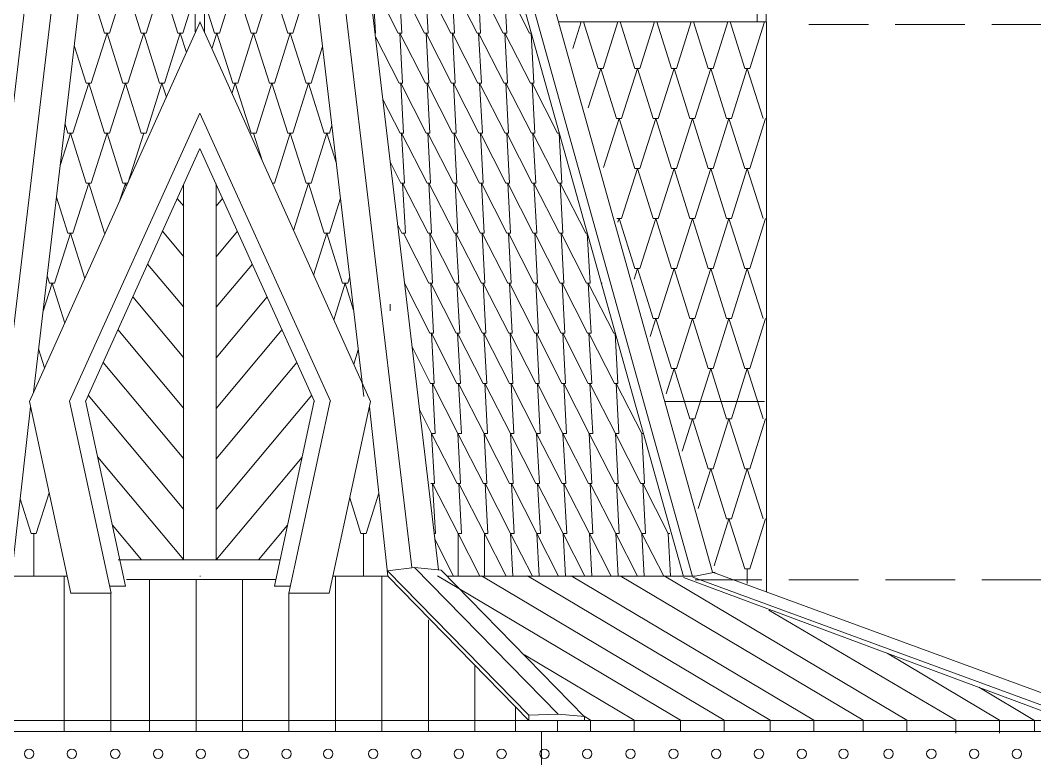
# Model space of a CAD drawing. Header units: millimetres. Extents: x 2399 to 111977, y 1313 to 59551.
# Drawn here: x 95223 to 99334, y 46539 to 49529 of the extents above; entities that cross this region are included whole.
import ezdxf

# ---------------------------------------------------------------- set-up
doc = ezdxf.new("R2010")
doc.units = ezdxf.units.MM
doc.linetypes.add('Невидимая', pattern=[391.222223, 282.222223, -109])
doc.layers.add('hatch1', color=7, linetype='Continuous', lineweight=20, true_color=0x6a6a6a)
doc.layers.add('main line', color=7, linetype='Continuous', lineweight=13)

msp = doc.modelspace()

# ---------------------------------------------------------------- linework, layer by layer
at = {"layer": 'hatch1', "color": 251, "linetype": 'Continuous', "lineweight": 20, "true_color": 0x6a6a6a}
for p, q in [((95500.2496, 49679.9425), (95564.1977, 49477.2928)), ((95648.7372, 49679.9425), (95584.789, 49477.2928)), ((95648.7372, 49679.9425), (95712.6853, 49477.2928)), ((95797.2248, 49679.9425), (95733.2766, 49477.2928)), ((95797.2248, 49679.9425), (95861.1729, 49477.2928)), ((95945.7124, 49679.9425), (95881.7642, 49477.2928)), ((95945.7124, 49679.9425), (96009.6605, 49477.2928)), ((96094.1999, 49679.9425), (96030.2518, 49477.2928)), ((96094.1999, 49679.9425), (96158.1481, 49477.2928)), ((96242.6875, 49679.9425), (96178.7394, 49477.2928)), ((96242.6875, 49679.9425), (96306.6357, 49477.2928)), ((96391.1751, 49679.9425), (96327.227, 49477.2928)), ((96754.7697, 49477.2928), (96651.472, 49679.9425)), ((96651.472, 49679.9425), (96662.6489, 49477.2928)), ((96861.209, 49477.2928), (96757.9114, 49679.9425)), ((96757.9114, 49679.9425), (96769.0882, 49477.2928)), ((96967.6484, 49477.2928), (96864.3507, 49679.9425)), ((96864.3507, 49679.9425), (96875.5275, 49477.2928)), ((97074.0877, 49477.2928), (96970.79, 49679.9425)), ((96970.79, 49679.9425), (96981.9669, 49477.2928)), ((97180.5271, 49477.2928), (97077.2294, 49679.9425)), ((97077.2294, 49679.9425), (97088.4062, 49477.2928)), ((97286.9664, 49477.2928), (97183.6687, 49679.9425)), ((97183.6687, 49679.9425), (97194.8456, 49477.2928)), ((97496.4952, 49522.2821), (97462.6366, 49414.9854)), ((97505.6521, 49522.2821), (97565.0217, 49334.1414)), ((97644.9827, 49522.2821), (97585.6131, 49334.1414)), ((97654.1396, 49522.2821), (97713.5093, 49334.1414)), ((97793.4703, 49522.2821), (97734.1006, 49334.1414)), ((97802.6272, 49522.2821), (97861.9969, 49334.1414)), ((97941.9579, 49522.2821), (97882.5882, 49334.1414)), ((97951.1148, 49522.2821), (98010.4845, 49334.1414)), ((98090.4455, 49522.2821), (98031.0758, 49334.1414)), ((98099.6024, 49522.2821), (98158.9721, 49334.1414)), ((98238.9331, 49522.2821), (98179.5634, 49334.1414)), ((95574.4934, 49477.2928), (95510.5453, 49274.6431)), ((95584.789, 49477.2928), (95564.1977, 49477.2928)), ((95574.4934, 49477.2928), (95638.4415, 49274.6431)), ((95722.981, 49477.2928), (95659.0328, 49274.6431)), ((95733.2766, 49477.2928), (95712.6853, 49477.2928)), ((95722.981, 49477.2928), (95786.9291, 49274.6431)), ((95871.4686, 49477.2928), (95807.5204, 49274.6431)), ((95881.7642, 49477.2928), (95861.1729, 49477.2928)), ((95871.4686, 49477.2928), (95896.2524, 49398.7535)), ((96019.9562, 49477.2928), (95999.6259, 49412.8668)), ((96030.2518, 49477.2928), (96009.6605, 49477.2928)), ((96019.9562, 49477.2928), (96083.9043, 49274.6431)), ((96168.4437, 49477.2928), (96104.4956, 49274.6431)), ((96178.7394, 49477.2928), (96158.1481, 49477.2928)), ((96168.4437, 49477.2928), (96232.3919, 49274.6431)), ((96316.9313, 49477.2928), (96252.9832, 49274.6431)), ((96327.227, 49477.2928), (96306.6357, 49477.2928)), ((96316.9313, 49477.2928), (96380.8795, 49274.6431)), ((96660.8399, 49477.2928), (96662.6489, 49477.2928)), ((96758.0065, 49274.6431), (96662.6856, 49461.644)), ((96754.7697, 49477.2928), (96769.0882, 49477.2928)), ((96864.4459, 49274.6431), (96761.1482, 49477.2928)), ((96761.1482, 49477.2928), (96772.325, 49274.6431)), ((96861.209, 49477.2928), (96875.5275, 49477.2928)), ((96970.8852, 49274.6431), (96867.5875, 49477.2928)), ((96867.5875, 49477.2928), (96878.7644, 49274.6431)), ((96967.6484, 49477.2928), (96981.9669, 49477.2928)), ((97077.3245, 49274.6431), (96974.0268, 49477.2928)), ((96974.0268, 49477.2928), (96985.2037, 49274.6431)), ((97074.0877, 49477.2928), (97088.4062, 49477.2928)), ((97183.7639, 49274.6431), (97080.4662, 49477.2928)), ((97080.4662, 49477.2928), (97091.643, 49274.6431)), ((97180.5271, 49477.2928), (97194.8456, 49477.2928)), ((97290.2032, 49274.6431), (97186.9055, 49477.2928)), ((97186.9055, 49477.2928), (97198.0824, 49274.6431)), ((97286.9664, 49477.2928), (97293.3449, 49477.2928)), ((97293.3449, 49477.2928), (97304.5217, 49274.6431)), ((95441.9041, 49426.9117), (95489.9539, 49274.6431)), ((96448.3584, 49423.2285), (96401.4708, 49274.6431)), ((97575.3174, 49334.1414), (97524.7524, 49173.9025)), ((97565.0217, 49334.1414), (97585.6131, 49334.1414)), ((97575.3174, 49334.1414), (97639.2655, 49131.4917)), ((97723.805, 49334.1414), (97659.8569, 49131.4917)), ((97713.5093, 49334.1414), (97734.1006, 49334.1414)), ((97723.805, 49334.1414), (97787.7531, 49131.4917)), ((97872.2926, 49334.1414), (97808.3444, 49131.4917)), ((97861.9969, 49334.1414), (97882.5882, 49334.1414)), ((97872.2926, 49334.1414), (97936.2407, 49131.4917)), ((98020.7802, 49334.1414), (97956.832, 49131.4917)), ((98010.4845, 49334.1414), (98031.0758, 49334.1414)), ((98020.7802, 49334.1414), (98084.7283, 49131.4917)), ((98169.2677, 49334.1414), (98105.3196, 49131.4917)), ((98158.9721, 49334.1414), (98179.5634, 49334.1414)), ((98169.2677, 49334.1414), (98233.2159, 49131.4917)), ((95500.2496, 49274.6431), (95436.3015, 49071.9934)), ((95510.5453, 49274.6431), (95489.9539, 49274.6431)), ((95500.2496, 49274.6431), (95564.1977, 49071.9934)), ((95648.7372, 49274.6431), (95584.789, 49071.9934)), ((95659.0328, 49274.6431), (95638.4415, 49274.6431)), ((95648.7372, 49274.6431), (95712.6853, 49071.9934)), ((95797.2248, 49274.6431), (95733.2766, 49071.9934)), ((95807.5204, 49274.6431), (95786.9291, 49274.6431)), ((95797.2248, 49274.6431), (95815.0239, 49218.2383)), ((96094.1999, 49274.6431), (96080.8545, 49232.3517)), ((96104.4956, 49274.6431), (96083.9043, 49274.6431)), ((96094.1999, 49274.6431), (96158.1481, 49071.9934)), ((96242.6875, 49274.6431), (96178.7394, 49071.9934)), ((96252.9832, 49274.6431), (96232.3919, 49274.6431)), ((96242.6875, 49274.6431), (96306.6357, 49071.9934)), ((96391.1751, 49274.6431), (96327.227, 49071.9934)), ((96401.4708, 49274.6431), (96380.8795, 49274.6431)), ((96391.1751, 49274.6431), (96455.1233, 49071.9934)), ((96758.0065, 49274.6431), (96772.325, 49274.6431)), ((96868.4635, 49071.9934), (96765.1658, 49274.6431)), ((96765.1658, 49274.6431), (96776.3426, 49071.9934)), ((96864.4459, 49274.6431), (96878.7644, 49274.6431)), ((96871.6051, 49274.6431), (96882.782, 49071.9934)), ((96974.9028, 49071.9934), (96871.6051, 49274.6431)), ((96970.8852, 49274.6431), (96985.2037, 49274.6431)), ((97081.3421, 49071.9934), (96978.0444, 49274.6431)), ((96978.0444, 49274.6431), (96989.2213, 49071.9934)), ((97077.3245, 49274.6431), (97091.643, 49274.6431)), ((97187.7815, 49071.9934), (97084.4838, 49274.6431)), ((97084.4838, 49274.6431), (97095.6606, 49071.9934)), ((97183.7639, 49274.6431), (97198.0824, 49274.6431)), ((97294.2208, 49071.9934), (97190.9231, 49274.6431)), ((97190.9231, 49274.6431), (97202.1, 49071.9934)), ((97290.2032, 49274.6431), (97304.5217, 49274.6431)), ((97400.6602, 49071.9934), (97297.3625, 49274.6431)), ((97297.3625, 49274.6431), (97308.5393, 49071.9934)), ((96762.0241, 49071.9934), (96692.5723, 49208.2441)), ((97649.5612, 49131.4917), (97586.8683, 48932.8197)), ((97639.2655, 49131.4917), (97659.8569, 49131.4917)), ((97649.5612, 49131.4917), (97713.5093, 48928.842)), ((97798.0488, 49131.4917), (97734.1006, 48928.842)), ((97787.7531, 49131.4917), (97808.3444, 49131.4917)), ((97798.0488, 49131.4917), (97861.9969, 48928.842)), ((97946.5364, 49131.4917), (97882.5882, 48928.842)), ((97936.2407, 49131.4917), (97956.832, 49131.4917)), ((97946.5364, 49131.4917), (98010.4845, 48928.842)), ((98095.024, 49131.4917), (98031.0758, 48928.842)), ((98084.7283, 49131.4917), (98105.3196, 49131.4917)), ((98095.024, 49131.4917), (98158.9721, 48928.842)), ((98243.5115, 49131.4917), (98179.5634, 48928.842)), ((95404.3775, 49107.9062), (95415.7101, 49071.9934)), ((96485.8849, 49104.223), (96475.7146, 49071.9934)), ((95426.0058, 49071.9934), (95384.7871, 48941.3728)), ((95436.3015, 49071.9934), (95415.7101, 49071.9934)), ((95426.0058, 49071.9934), (95489.9539, 48869.3437)), ((95574.4934, 49071.9934), (95510.5453, 48869.3437)), ((95584.789, 49071.9934), (95564.1977, 49071.9934)), ((95574.4934, 49071.9934), (95638.4415, 48869.3437)), ((95722.981, 49071.9934), (95659.0328, 48869.3437)), ((95733.2766, 49071.9934), (95712.6853, 49071.9934)), ((96178.7394, 49071.9934), (96158.1481, 49071.9934)), ((96168.4437, 49071.9934), (96204.6683, 48957.1988)), ((96316.9313, 49071.9934), (96252.9832, 48869.3437)), ((96327.227, 49071.9934), (96306.6357, 49071.9934)), ((96316.9313, 49071.9934), (96380.8795, 48869.3437)), ((96465.4189, 49071.9934), (96401.4708, 48869.3437)), ((96475.7146, 49071.9934), (96455.1233, 49071.9934)), ((96465.4189, 49071.9934), (96504.0937, 48949.4342)), ((96762.0241, 49071.9934), (96776.3426, 49071.9934)), ((96871.7003, 48869.3437), (96768.4026, 49071.9934)), ((96768.4026, 49071.9934), (96779.5794, 48869.3437)), ((96868.4635, 49071.9934), (96882.782, 49071.9934)), ((96978.1396, 48869.3437), (96874.8419, 49071.9934)), ((96874.8419, 49071.9934), (96886.0188, 48869.3437)), ((96974.9028, 49071.9934), (96989.2213, 49071.9934)), ((97084.579, 48869.3437), (96981.2813, 49071.9934)), ((96981.2813, 49071.9934), (96992.4581, 48869.3437)), ((97081.3421, 49071.9934), (97095.6606, 49071.9934)), ((97191.0183, 48869.3437), (97087.7206, 49071.9934)), ((97087.7206, 49071.9934), (97098.8974, 48869.3437)), ((97187.7815, 49071.9934), (97202.1, 49071.9934)), ((97297.4576, 48869.3437), (97194.1599, 49071.9934)), ((97194.1599, 49071.9934), (97205.3368, 48869.3437)), ((97294.2208, 49071.9934), (97308.5393, 49071.9934)), ((97403.897, 48869.3437), (97300.5993, 49071.9934)), ((97300.5993, 49071.9934), (97311.7761, 48869.3437)), ((97400.6602, 49071.9934), (97407.0386, 49071.9934)), ((97407.0386, 49071.9934), (97418.2155, 48869.3437)), ((96765.2609, 48869.3437), (96722.6941, 48952.8515)), ((97723.805, 48928.842), (97659.8569, 48726.1923)), ((97713.5093, 48928.842), (97734.1006, 48928.842)), ((97723.805, 48928.842), (97787.7531, 48726.1923)), ((97872.2926, 48928.842), (97808.3444, 48726.1923)), ((97861.9969, 48928.842), (97882.5882, 48928.842)), ((97872.2926, 48928.842), (97936.2407, 48726.1923)), ((98020.7802, 48928.842), (97956.832, 48726.1923)), ((98010.4845, 48928.842), (98031.0758, 48928.842)), ((98020.7802, 48928.842), (98084.7283, 48726.1923)), ((98169.2677, 48928.842), (98105.3196, 48726.1923)), ((98158.9721, 48928.842), (98179.5634, 48928.842)), ((98169.2677, 48928.842), (98233.2159, 48726.1923)), ((95500.2496, 48869.3437), (95436.3015, 48666.694)), ((95510.5453, 48869.3437), (95489.9539, 48869.3437)), ((95500.2496, 48869.3437), (95564.1977, 48666.694)), ((95648.7372, 48869.3437), (95626.9278, 48800.2304)), ((95659.0328, 48869.3437), (95638.4415, 48869.3437)), ((95648.7372, 48869.3437), (95652.5667, 48857.2081)), ((96252.9832, 48869.3437), (96244.2015, 48869.3437)), ((96391.1751, 48869.3437), (96330.5919, 48677.3574)), ((96401.4708, 48869.3437), (96380.8795, 48869.3437)), ((96391.1751, 48869.3437), (96455.1233, 48666.694)), ((96765.2609, 48869.3437), (96779.5794, 48869.3437)), ((96875.7179, 48666.694), (96772.4202, 48869.3437)), ((96772.4202, 48869.3437), (96783.597, 48666.694)), ((96871.7003, 48869.3437), (96886.0188, 48869.3437)), ((96982.1572, 48666.694), (96878.8595, 48869.3437)), ((96878.8595, 48869.3437), (96890.0364, 48666.694)), ((96978.1396, 48869.3437), (96992.4581, 48869.3437)), ((96985.2989, 48869.3437), (96996.4757, 48666.694)), ((97088.5966, 48666.694), (96985.2989, 48869.3437)), ((97084.579, 48869.3437), (97098.8974, 48869.3437)), ((97195.0359, 48666.694), (97091.7382, 48869.3437)), ((97091.7382, 48869.3437), (97102.915, 48666.694)), ((97191.0183, 48869.3437), (97205.3368, 48869.3437)), ((97301.4752, 48666.694), (97198.1775, 48869.3437)), ((97198.1775, 48869.3437), (97209.3544, 48666.694)), ((97297.4576, 48869.3437), (97311.7761, 48869.3437)), ((97407.9146, 48666.694), (97304.6169, 48869.3437)), ((97304.6169, 48869.3437), (97315.7937, 48666.694)), ((97403.897, 48869.3437), (97418.2155, 48869.3437)), ((97514.3539, 48666.694), (97411.0562, 48869.3437)), ((97411.0562, 48869.3437), (97422.2331, 48666.694)), ((95369.6468, 48812.6675), (95415.7101, 48666.694)), ((96520.6157, 48808.9843), (96475.7146, 48666.694)), ((97641.152, 48726.1923), (97659.8569, 48726.1923)), ((97649.5612, 48726.1923), (97645.1065, 48712.0756)), ((97649.5612, 48726.1923), (97713.5093, 48523.5426)), ((97798.0488, 48726.1923), (97734.1006, 48523.5426)), ((97787.7531, 48726.1923), (97808.3444, 48726.1923)), ((97798.0488, 48726.1923), (97861.9969, 48523.5426)), ((97946.5364, 48726.1923), (97882.5882, 48523.5426)), ((97936.2407, 48726.1923), (97956.832, 48726.1923)), ((97946.5364, 48726.1923), (98010.4845, 48523.5426)), ((98095.024, 48726.1923), (98031.0758, 48523.5426)), ((98084.7283, 48726.1923), (98105.3196, 48726.1923)), ((98095.024, 48726.1923), (98158.9721, 48523.5426)), ((98243.5115, 48726.1923), (98179.5634, 48523.5426)), ((96769.2785, 48666.694), (96752.5808, 48699.4517)), ((95426.0058, 48666.694), (95362.0577, 48464.0443)), ((95436.3015, 48666.694), (95415.7101, 48666.694)), ((95426.0058, 48666.694), (95484.0578, 48482.7289)), ((95566.8388, 48666.694), (95564.1977, 48666.694)), ((96465.4189, 48666.694), (96411.8205, 48496.8423)), ((96475.7146, 48666.694), (96455.1233, 48666.694)), ((96465.4189, 48666.694), (96529.367, 48464.0443)), ((96769.2785, 48666.694), (96783.597, 48666.694)), ((96878.9547, 48464.0443), (96775.657, 48666.694)), ((96875.7179, 48666.694), (96890.0364, 48666.694)), ((96985.394, 48464.0443), (96882.0963, 48666.694)), ((96882.0963, 48666.694), (96893.2732, 48464.0443)), ((96982.1572, 48666.694), (96996.4757, 48666.694)), ((97091.8334, 48464.0443), (96988.5357, 48666.694)), ((96988.5357, 48666.694), (96999.7125, 48464.0443)), ((97088.5966, 48666.694), (97102.915, 48666.694)), ((97198.2727, 48464.0443), (97094.975, 48666.694)), ((97094.975, 48666.694), (97106.1519, 48464.0443)), ((97195.0359, 48666.694), (97209.3544, 48666.694)), ((97304.712, 48464.0443), (97201.4144, 48666.694)), ((97201.4144, 48666.694), (97212.5912, 48464.0443)), ((97301.4752, 48666.694), (97315.7937, 48666.694)), ((97411.1514, 48464.0443), (97307.8537, 48666.694)), ((97307.8537, 48666.694), (97319.0305, 48464.0443)), ((97407.9146, 48666.694), (97422.2331, 48666.694)), ((97517.5907, 48464.0443), (97414.293, 48666.694)), ((97414.293, 48666.694), (97425.4699, 48464.0443)), ((97514.3539, 48666.694), (97520.7324, 48666.694)), ((97520.7324, 48666.694), (97531.9092, 48464.0443)), ((97723.805, 48523.5426), (97710.0932, 48480.0902)), ((97713.5093, 48523.5426), (97734.1006, 48523.5426)), ((97723.805, 48523.5426), (97787.7531, 48320.8929)), ((97872.2926, 48523.5426), (97808.3444, 48320.8929)), ((97861.9969, 48523.5426), (97882.5882, 48523.5426)), ((97872.2926, 48523.5426), (97936.2407, 48320.8929)), ((98020.7802, 48523.5426), (97956.832, 48320.8929)), ((98010.4845, 48523.5426), (98031.0758, 48523.5426)), ((98020.7802, 48523.5426), (98084.7283, 48320.8929)), ((98169.2677, 48523.5426), (98105.3196, 48320.8929)), ((98158.9721, 48523.5426), (98179.5634, 48523.5426)), ((98169.2677, 48523.5426), (98233.2159, 48320.8929)), ((95332.1202, 48493.662), (95341.4663, 48464.0443)), ((96558.1422, 48489.9788), (96549.9584, 48464.0443)), ((95351.762, 48464.0443), (95314.8912, 48347.2018)), ((95362.0577, 48464.0443), (95341.4663, 48464.0443)), ((95351.762, 48464.0443), (95402.8292, 48302.2138)), ((96539.6627, 48464.0443), (96493.0491, 48316.3271)), ((96549.9584, 48464.0443), (96529.367, 48464.0443)), ((96539.6627, 48464.0443), (96573.9897, 48355.2633)), ((96882.9723, 48261.3946), (96779.6746, 48464.0443)), ((96878.9547, 48464.0443), (96893.2732, 48464.0443)), ((96989.4116, 48261.3946), (96886.1139, 48464.0443)), ((96886.1139, 48464.0443), (96897.2908, 48261.3946)), ((96985.394, 48464.0443), (96999.7125, 48464.0443)), ((96992.5533, 48464.0443), (97003.7301, 48261.3946)), ((97095.851, 48261.3946), (96992.5533, 48464.0443)), ((97091.8334, 48464.0443), (97106.1519, 48464.0443)), ((97202.2903, 48261.3946), (97098.9926, 48464.0443)), ((97098.9926, 48464.0443), (97110.1695, 48261.3946)), ((97198.2727, 48464.0443), (97212.5912, 48464.0443)), ((97308.7296, 48261.3946), (97205.432, 48464.0443)), ((97205.432, 48464.0443), (97216.6088, 48261.3946)), ((97304.712, 48464.0443), (97319.0305, 48464.0443)), ((97415.169, 48261.3946), (97311.8713, 48464.0443)), ((97311.8713, 48464.0443), (97323.0481, 48261.3946)), ((97411.1514, 48464.0443), (97425.4699, 48464.0443)), ((97521.6083, 48261.3946), (97418.3106, 48464.0443)), ((97418.3106, 48464.0443), (97429.4875, 48261.3946)), ((97517.5907, 48464.0443), (97531.9092, 48464.0443)), ((97628.0477, 48261.3946), (97524.75, 48464.0443)), ((97524.75, 48464.0443), (97535.9268, 48261.3946)), ((97798.0488, 48320.8929), (97775.0798, 48248.1049)), ((97787.7531, 48320.8929), (97808.3444, 48320.8929)), ((97798.0488, 48320.8929), (97861.9969, 48118.2432)), ((97946.5364, 48320.8929), (97882.5882, 48118.2432)), ((97936.2407, 48320.8929), (97956.832, 48320.8929)), ((97946.5364, 48320.8929), (98010.4845, 48118.2432)), ((98095.024, 48320.8929), (98031.0758, 48118.2432)), ((98084.7283, 48320.8929), (98105.3196, 48320.8929)), ((98095.024, 48320.8929), (98158.9721, 48118.2432)), ((98243.5115, 48320.8929), (98179.5634, 48118.2432)), ((96882.9723, 48261.3946), (96897.2908, 48261.3946)), ((96888.9705, 48261.3946), (96900.1473, 48058.7449)), ((96992.2682, 48058.7449), (96888.9705, 48261.3946)), ((96989.4116, 48261.3946), (97003.7301, 48261.3946)), ((97098.7075, 48058.7449), (96995.4098, 48261.3946)), ((96995.4098, 48261.3946), (97006.5866, 48058.7449)), ((97095.851, 48261.3946), (97110.1695, 48261.3946)), ((97205.1468, 48058.7449), (97101.8491, 48261.3946)), ((97101.8491, 48261.3946), (97113.026, 48058.7449)), ((97202.2903, 48261.3946), (97216.6088, 48261.3946)), ((97311.5862, 48058.7449), (97208.2885, 48261.3946)), ((97208.2885, 48261.3946), (97219.4653, 48058.7449)), ((97308.7296, 48261.3946), (97323.0481, 48261.3946)), ((97418.0255, 48058.7449), (97314.7278, 48261.3946)), ((97314.7278, 48261.3946), (97325.9047, 48058.7449)), ((97415.169, 48261.3946), (97429.4875, 48261.3946)), ((97524.4648, 48058.7449), (97421.1672, 48261.3946)), ((97421.1672, 48261.3946), (97432.344, 48058.7449)), ((97521.6083, 48261.3946), (97535.9268, 48261.3946)), ((97630.9042, 48058.7449), (97527.6065, 48261.3946)), ((97527.6065, 48261.3946), (97538.7833, 48058.7449)), ((97628.0477, 48261.3946), (97634.4261, 48261.3946)), ((97634.0458, 48261.3946), (97645.2227, 48058.7449)), ((95297.3895, 48198.4233), (95321.6007, 48121.6987)), ((96592.873, 48194.7401), (96574.2776, 48135.812)), ((96885.8288, 48058.7449), (96810.7837, 48205.9687)), ((97872.2926, 48118.2432), (97840.0664, 48016.1195)), ((97861.9969, 48118.2432), (97882.5882, 48118.2432)), ((97872.2926, 48118.2432), (97936.2407, 47915.5935)), ((98020.7802, 48118.2432), (97956.832, 47915.5935)), ((98010.4845, 48118.2432), (98031.0758, 48118.2432)), ((98020.7802, 48118.2432), (98084.7283, 47915.5935)), ((98169.2677, 48118.2432), (98105.3196, 47915.5935)), ((98158.9721, 48118.2432), (98179.5634, 48118.2432)), ((98169.2677, 48118.2432), (98233.2159, 47915.5935)), ((96885.8288, 48058.7449), (96900.1473, 48058.7449)), ((96892.9881, 48058.7449), (96904.1649, 47856.0952)), ((96996.2858, 47856.0952), (96892.9881, 48058.7449)), ((96992.2682, 48058.7449), (97006.5866, 48058.7449)), ((97102.7251, 47856.0952), (96999.4274, 48058.7449)), ((96999.4274, 48058.7449), (97010.6042, 47856.0952)), ((97098.7075, 48058.7449), (97113.026, 48058.7449)), ((97209.1644, 47856.0952), (97105.8667, 48058.7449)), ((97105.8667, 48058.7449), (97117.0436, 47856.0952)), ((97205.1468, 48058.7449), (97219.4653, 48058.7449)), ((97315.6038, 47856.0952), (97212.3061, 48058.7449)), ((97212.3061, 48058.7449), (97223.4829, 47856.0952)), ((97311.5862, 48058.7449), (97325.9047, 48058.7449)), ((97422.0431, 47856.0952), (97318.7454, 48058.7449)), ((97318.7454, 48058.7449), (97329.9223, 47856.0952)), ((97418.0255, 48058.7449), (97432.344, 48058.7449)), ((97528.4824, 47856.0952), (97425.1848, 48058.7449)), ((97425.1848, 48058.7449), (97436.3616, 47856.0952)), ((97524.4648, 48058.7449), (97538.7833, 48058.7449)), ((97634.9218, 47856.0952), (97531.6241, 48058.7449)), ((97531.6241, 48058.7449), (97542.8009, 47856.0952)), ((97630.9042, 48058.7449), (97645.2227, 48058.7449)), ((97741.3611, 47856.0952), (97638.0634, 48058.7449)), ((97638.0634, 48058.7449), (97649.2403, 47856.0952)), ((96889.8464, 47856.0952), (96840.6704, 47952.5689)), ((97946.5364, 47915.5935), (97905.0531, 47784.1342)), ((97936.2407, 47915.5935), (97956.832, 47915.5935)), ((97946.5364, 47915.5935), (98010.4845, 47712.9438)), ((98095.024, 47915.5935), (98031.0758, 47712.9438)), ((98084.7283, 47915.5935), (98105.3196, 47915.5935)), ((98095.024, 47915.5935), (98158.9721, 47712.9438)), ((98243.5115, 47915.5935), (98179.5634, 47712.9438)), ((96889.8464, 47856.0952), (96901.0233, 47653.4456)), ((96889.8464, 47856.0952), (96904.1649, 47856.0952)), ((96993.1441, 47653.4456), (96889.8464, 47856.0952)), ((96996.2858, 47856.0952), (97007.4626, 47653.4456)), ((96996.2858, 47856.0952), (97010.6042, 47856.0952)), ((97099.5834, 47653.4456), (96996.2858, 47856.0952)), ((97102.7251, 47856.0952), (97117.0436, 47856.0952)), ((97206.0228, 47653.4456), (97102.7251, 47856.0952)), ((97102.7251, 47856.0952), (97113.9019, 47653.4456)), ((97209.1644, 47856.0952), (97223.4829, 47856.0952)), ((97312.4621, 47653.4456), (97209.1644, 47856.0952)), ((97209.1644, 47856.0952), (97220.3413, 47653.4456)), ((97315.6038, 47856.0952), (97329.9223, 47856.0952)), ((97418.9015, 47653.4456), (97315.6038, 47856.0952)), ((97315.6038, 47856.0952), (97326.7806, 47653.4456)), ((97422.0431, 47856.0952), (97436.3616, 47856.0952)), ((97525.3408, 47653.4456), (97422.0431, 47856.0952)), ((97422.0431, 47856.0952), (97433.22, 47653.4456)), ((97528.4824, 47856.0952), (97542.8009, 47856.0952)), ((97631.7801, 47653.4456), (97528.4824, 47856.0952)), ((97528.4824, 47856.0952), (97539.6593, 47653.4456)), ((97634.9218, 47856.0952), (97649.2403, 47856.0952)), ((97738.2195, 47653.4456), (97634.9218, 47856.0952)), ((97634.9218, 47856.0952), (97646.0986, 47653.4456)), ((97741.3611, 47856.0952), (97747.7396, 47856.0952)), ((97741.3611, 47856.0952), (97752.538, 47653.4456)), ((98020.7802, 47712.9438), (97970.0397, 47552.1489)), ((98010.4845, 47712.9438), (98031.0758, 47712.9438)), ((98020.7802, 47712.9438), (98084.7283, 47510.2941)), ((98169.2677, 47712.9438), (98105.3196, 47510.2941)), ((98158.9721, 47712.9438), (98179.5634, 47712.9438)), ((98169.2677, 47712.9438), (98233.2159, 47510.2941)), ((96886.7048, 47653.4456), (96901.0233, 47653.4456)), ((96997.1617, 47450.7959), (96893.864, 47653.4456)), ((96893.864, 47653.4456), (96905.0409, 47450.7959)), ((96993.1441, 47653.4456), (97007.4626, 47653.4456)), ((97000.3034, 47653.4456), (97011.4802, 47450.7959)), ((97103.601, 47450.7959), (97000.3034, 47653.4456)), ((97099.5834, 47653.4456), (97113.9019, 47653.4456)), ((97210.0404, 47450.7959), (97106.7427, 47653.4456)), ((97106.7427, 47653.4456), (97117.9195, 47450.7959)), ((97206.0228, 47653.4456), (97220.3413, 47653.4456)), ((97316.4797, 47450.7959), (97213.182, 47653.4456)), ((97213.182, 47653.4456), (97224.3589, 47450.7959)), ((97312.4621, 47653.4456), (97326.7806, 47653.4456)), ((97422.9191, 47450.7959), (97319.6214, 47653.4456)), ((97319.6214, 47653.4456), (97330.7982, 47450.7959)), ((97418.9015, 47653.4456), (97433.22, 47653.4456)), ((97529.3584, 47450.7959), (97426.0607, 47653.4456)), ((97426.0607, 47653.4456), (97437.2376, 47450.7959)), ((97525.3408, 47653.4456), (97539.6593, 47653.4456)), ((97532.5, 47653.4456), (97543.6769, 47450.7959)), ((97635.7977, 47450.7959), (97532.5, 47653.4456)), ((97631.7801, 47653.4456), (97646.0986, 47653.4456)), ((97742.2371, 47450.7959), (97638.9394, 47653.4456)), ((97638.9394, 47653.4456), (97650.1162, 47450.7959)), ((97738.2195, 47653.4456), (97752.538, 47653.4456)), ((97848.6764, 47450.7959), (97745.3787, 47653.4456)), ((97745.3787, 47653.4456), (97756.5556, 47450.7959)), ((95339.7325, 47615.3244), (95287.8139, 47450.7959)), ((96675.8752, 47614.546), (96624.2022, 47450.7959)), ((95222.9827, 47590.9906), (95267.2226, 47450.7959)), ((96558.1119, 47594.9807), (96603.6108, 47450.7959)), ((98095.024, 47510.2941), (98035.0264, 47320.1635)), ((98084.7283, 47510.2941), (98105.3196, 47510.2941)), ((98095.024, 47510.2941), (98158.9721, 47307.6444)), ((98243.5115, 47510.2941), (98179.5634, 47307.6444)), ((95287.8139, 47450.7959), (95267.2226, 47450.7959)), ((95277.5182, 47450.7959), (95277.1311, 47449.569)), ((95277.5182, 47450.7959), (95277.5182, 47277.8639)), ((95277.5182, 47450.7959), (95277.9053, 47449.569)), ((96624.2022, 47450.7959), (96603.6108, 47450.7959)), ((96613.9065, 47450.7959), (96613.5194, 47449.569)), ((96613.9065, 47450.7959), (96614.2936, 47449.569)), ((96613.9065, 47450.7959), (96613.9065, 47277.8639)), ((96899.851, 47450.7959), (96905.0409, 47450.7959)), ((96997.1617, 47450.7959), (97011.4802, 47450.7959)), ((97085.3112, 47277.8639), (96997.1617, 47450.7959)), ((96997.1617, 47450.7959), (96997.1617, 47277.8639)), ((97103.601, 47450.7959), (97103.601, 47277.8639)), ((97191.7506, 47277.8639), (97103.601, 47450.7959)), ((97103.601, 47450.7959), (97117.9195, 47450.7959)), ((97210.0404, 47450.7959), (97219.5782, 47277.8639)), ((97298.1899, 47277.8639), (97210.0404, 47450.7959)), ((97210.0404, 47450.7959), (97224.3589, 47450.7959)), ((97316.4797, 47450.7959), (97326.0175, 47277.8639)), ((97404.6292, 47277.8639), (97316.4797, 47450.7959)), ((97316.4797, 47450.7959), (97330.7982, 47450.7959)), ((97422.9191, 47450.7959), (97432.4569, 47277.8639)), ((97511.0686, 47277.8639), (97422.9191, 47450.7959)), ((97422.9191, 47450.7959), (97437.2376, 47450.7959)), ((97529.3584, 47450.7959), (97538.8962, 47277.8639)), ((97617.5079, 47277.8639), (97529.3584, 47450.7959)), ((97529.3584, 47450.7959), (97543.6769, 47450.7959)), ((97635.7977, 47450.7959), (97645.3355, 47277.8639)), ((97723.9472, 47277.8639), (97635.7977, 47450.7959)), ((97635.7977, 47450.7959), (97650.1162, 47450.7959)), ((97742.2371, 47450.7959), (97751.7749, 47277.8639)), ((97830.3866, 47277.8639), (97742.2371, 47450.7959)), ((97742.2371, 47450.7959), (97756.5556, 47450.7959)), ((97848.6764, 47450.7959), (97855.0549, 47450.7959)), ((97848.6764, 47450.7959), (97858.2142, 47277.8639)), ((96978.8719, 47277.8639), (96902.599, 47427.4962)), ((98158.9721, 47307.6444), (98179.5634, 47307.6444)), ((98169.2677, 47307.6444), (98168.8806, 47306.4176)), ((98169.2677, 47307.6444), (98169.6549, 47306.4176)), ((98169.2677, 47307.6444), (98169.2677, 47248.7286))]:
    msp.add_line(p, q, dxfattribs=at)
at = {"layer": 'main line', "color": 7, "linetype": 'Continuous', "lineweight": 13}
for p, q in [((94972.6132, 47303.5642), (95581.5727, 52466.7329)), ((95080.1329, 47313.3319), (95692.558, 52465.9318)), ((95276.5995, 48021.692), (95799.312, 52465.1613)), ((96615.2186, 48004.7844), (96090.5172, 52465.1613)), ((96809.6962, 47313.3319), (96197.2711, 52465.9318)), ((96917.2159, 47303.5642), (96308.2565, 52466.7329)), ((97910.2362, 47276.2189), (96456.7352, 52468.0294)), ((97947.4765, 47276.7372), (96493.7949, 52468.0294)), ((98028.3262, 47294.6509), (96579.0946, 52468.0294)), ((95931.8537, 49739.6785), (95931.8537, 49482.2864)), ((95969.3997, 49481.7556), (95969.3997, 49739.6785)), ((98208.8061, 49522.2821), (98208.8061, 49739.6785)), ((98246.3521, 49739.6785), (98246.3521, 49522.2821)), ((95260.0669, 47984.9515), (95951.8381, 49522.2821)), ((96642.1622, 47984.9515), (95950.391, 49522.2821)), ((97404.2943, 49522.2821), (98246.8235, 49522.2821)), ((98246.8235, 49522.2821), (98208.8061, 49522.2821)), ((98246.8235, 47214.4641), (98246.8235, 49522.2821)), ((95422.539, 47986.0874), (95951.1145, 49152.3285)), ((96479.6901, 47986.0874), (95951.1145, 49152.3285)), ((95486.6515, 47985.5162), (95951.1145, 49010.3003)), ((96415.5776, 47985.5162), (95951.1145, 49010.3003)), ((95884.4627, 47343.8115), (95884.4627, 48863.2408)), ((96016.3192, 47343.8115), (96016.3192, 48866.4337)), ((95885.9098, 48775.6696), (95859.207, 48807.5169)), ((96016.3192, 48775.6696), (96043.0221, 48807.5169)), ((95885.9098, 48571.1185), (95799.0278, 48674.7385)), ((96016.3192, 48571.1185), (96103.2013, 48674.7385)), ((95885.9098, 48366.5673), (95738.8487, 48541.9602)), ((96016.3192, 48366.5673), (96163.3804, 48541.9602)), ((97577.6922, 48464.0443), (97581.2092, 48464.0443)), ((95885.9098, 48162.0161), (95678.6695, 48409.1818)), ((96016.3192, 48162.0161), (96223.5595, 48409.1818)), ((96721.7612, 48352.5501), (96721.7612, 48379.5002)), ((95885.9098, 47957.465), (95618.4904, 48276.4035)), ((96016.3192, 47957.465), (96283.7387, 48276.4035)), ((95885.9098, 47752.9138), (95558.3112, 48143.6251)), ((96016.3192, 47752.9138), (96343.9178, 48143.6251)), ((95427.3408, 47208.8453), (95260.0669, 47984.9515)), ((95590.7731, 47208.8453), (95423.0239, 47987.1572)), ((95649.5633, 47237.4608), (95487.7926, 47988.0339)), ((95885.9098, 47548.3627), (95498.1321, 48010.8468)), ((96016.3192, 47548.3627), (96404.097, 48010.8468)), ((96252.6657, 47237.4608), (96414.4365, 47988.0339)), ((96311.456, 47208.8453), (96479.2052, 47987.1572)), ((96474.8883, 47208.8453), (96642.1622, 47984.9515)), ((97834.9506, 47984.9515), (98239.3623, 47984.9515)), ((95187.961, 47277.8639), (95264.6612, 47963.6354)), ((96712.8209, 47277.8639), (96637.5679, 47963.6354)), ((95885.9098, 47343.8115), (95536.9376, 47760.0141)), ((96016.3192, 47343.8115), (96365.2914, 47760.0141)), ((95714.4004, 47343.8115), (95596.278, 47484.6905)), ((96187.8287, 47343.8115), (96305.9511, 47484.6905)), ((96275.5875, 47343.8115), (95620.0597, 47343.8115)), ((95187.961, 47277.8639), (95412.4652, 47277.8639)), ((95401.224, 47277.8639), (95401.224, 46648.1723)), ((95950.391, 47277.8639), (95953.8415, 47277.8639)), ((96489.5975, 47277.8639), (96712.8209, 47277.8639)), ((96500.1987, 47279.2999), (96500.1987, 46648.1723)), ((96688.5428, 47279.2999), (96688.5428, 46648.1723)), ((96820.649, 47313.3319), (96710.7145, 47299.8336)), ((96710.7145, 47299.8336), (97283.6478, 46714.7608)), ((97284.1629, 46693.6883), (96712.8209, 47277.8639)), ((96820.649, 47313.3319), (96928.0954, 47302.7885)), ((96820.649, 47313.3319), (97402.4114, 46719.2431)), ((96914.4179, 47279.2999), (97897.9526, 46695.1243)), ((96928.0954, 47302.7885), (97509.8578, 46708.6996)), ((96952.5029, 47277.8639), (97958.1878, 47277.8639)), ((97091.7359, 47279.2999), (98075.2706, 46695.1243)), ((97278.3477, 47279.2999), (98261.8823, 46695.1243)), ((97455.6657, 47279.2999), (98439.2003, 46695.1243)), ((97654.6465, 47279.2999), (98638.1812, 46695.1243)), ((97831.9645, 47279.2999), (98815.4992, 46695.1243)), ((98039.2791, 47294.6509), (97958.1878, 47277.8639)), ((98028.3262, 47294.6509), (99591.8105, 46720.8642)), ((95649.5633, 47237.4608), (95584.6056, 47237.4608)), ((96258.4755, 47264.4164), (95653.4794, 47264.4164)), ((95746.8221, 47265.8524), (95746.8221, 46648.1723)), ((95935.1663, 47265.8524), (95935.1663, 46648.1723)), ((96123.5104, 47264.4164), (96123.5104, 46648.1723)), ((96317.7554, 47237.4608), (96252.6657, 47237.4608)), ((97910.8236, 47272.7849), (99467.9045, 46693.6883)), ((97948.0329, 47274.3883), (99468.8615, 46716.2558)), ((95590.7731, 47208.8453), (95425.8937, 47208.8453)), ((95589.5681, 47210.2814), (95589.5681, 46648.1723)), ((96474.8883, 47208.8453), (96311.456, 47208.8453)), ((96311.8545, 47210.2814), (96311.8545, 46648.1723)), ((98256.8835, 47140.0947), (99014.48, 46695.1243)), ((96876.8869, 47100.6371), (96876.8869, 46648.1723)), ((97265.6503, 46959.8446), (97711.3408, 46695.1243)), ((98735.801, 46965.9661), (99191.798, 46695.1243)), ((97065.2311, 46919.3013), (97065.2311, 46648.1723)), ((99332.5621, 46693.6883), (99107.0027, 46827.9119)), ((97229.2612, 46749.8232), (97229.2612, 46648.1723)), ((97402.4114, 46719.2431), (97283.6478, 46714.7608)), ((97284.1629, 46714.7608), (97284.1629, 46693.6883)), ((97402.4114, 46719.2431), (97510.2565, 46709.1775)), ((97508.0376, 46710.5584), (97534.0228, 46695.1243)), ((97509.3027, 46709.2665), (97509.3027, 46693.6883)), ((92271.8842, 46693.6883), (99587.7204, 46693.6883)), ((97399.6179, 46693.6883), (97399.6179, 46648.1723)), ((97534.0228, 46695.1243), (97534.0228, 46648.8365)), ((97711.3408, 46695.1243), (97711.3408, 46648.8365)), ((97897.9526, 46695.1243), (97897.9526, 46648.1723)), ((98075.2706, 46695.1243), (98075.2706, 46648.1723)), ((98261.8823, 46695.1243), (98261.8823, 46648.1723)), ((98439.2003, 46695.1243), (98439.2003, 46648.1723)), ((98638.1812, 46695.1243), (98638.1812, 46648.1723)), ((98815.4992, 46695.1243), (98815.4992, 46648.1723)), ((99014.48, 46695.1243), (99014.48, 46642.7171)), ((99191.798, 46695.1243), (99191.798, 46642.7171)), ((99332.5621, 46693.6883), (99332.5621, 46648.1723)), ((99615.5217, 46648.1723), (92274.9373, 46648.1723)), ((97335.7403, 46448.8494), (97335.7403, 46648.1723))]:
    msp.add_line(p, q, dxfattribs=at)
at = {"layer": 'main line', "color": 7, "linetype": 'Невидимая', "lineweight": 13}
for p, q in [((100224.6816, 49512.5613), (98418.207, 49512.5613)), ((100184.642, 47262.4115), (97958.1878, 47262.4115))]:
    msp.add_line(p, q, dxfattribs=at)
at = {"layer": 'main line', "color": 7, "linetype": 'Continuous', "lineweight": 13}
for centre in [(95258.7121, 46558.4875), (95258.7121, 46558.4875), (95258.7121, 46558.4875), (95258.7121, 46558.4875), (95258.7121, 46558.4875), (95258.7121, 46558.4875), (95432.1241, 46558.4875), (95432.1241, 46558.4875), (95432.1241, 46558.4875), (95432.1241, 46558.4875), (95432.1241, 46558.4875), (95432.1241, 46558.4875), (95607.9908, 46558.4875), (95607.9908, 46558.4875), (95607.9908, 46558.4875), (95607.9908, 46558.4875), (95607.9908, 46558.4875), (95607.9908, 46558.4875), (95781.4027, 46558.4875), (95781.4027, 46558.4875), (95781.4027, 46558.4875), (95781.4027, 46558.4875), (95781.4027, 46558.4875), (95781.4027, 46558.4875), (95954.8147, 46558.4875), (95954.8147, 46558.4875), (95954.8147, 46558.4875), (95954.8147, 46558.4875), (95954.8147, 46558.4875), (95954.8147, 46558.4875), (96128.2266, 46558.4875), (96128.2266, 46558.4875), (96128.2266, 46558.4875), (96128.2266, 46558.4875), (96128.2266, 46558.4875), (96128.2266, 46558.4875), (96301.6386, 46558.4875), (96301.6386, 46558.4875), (96301.6386, 46558.4875), (96301.6386, 46558.4875), (96301.6386, 46558.4875), (96301.6386, 46558.4875), (96470.7765, 46558.4875), (96470.7765, 46558.4875), (96470.7765, 46558.4875), (96470.7765, 46558.4875), (96470.7765, 46558.4875), (96470.7765, 46558.4875), (96653.372, 46558.4875), (96653.372, 46558.4875), (96653.372, 46558.4875), (96653.372, 46558.4875), (96653.372, 46558.4875), (96653.372, 46558.4875), (96826.784, 46558.4875), (96826.784, 46558.4875), (96826.784, 46558.4875), (96826.784, 46558.4875), (96826.784, 46558.4875), (96826.784, 46558.4875), (97000.1959, 46558.4875), (97000.1959, 46558.4875), (97000.1959, 46558.4875), (97000.1959, 46558.4875), (97000.1959, 46558.4875), (97000.1959, 46558.4875), (97173.6079, 46558.4875), (97173.6079, 46558.4875), (97173.6079, 46558.4875), (97173.6079, 46558.4875), (97173.6079, 46558.4875), (97173.6079, 46558.4875), (97347.0199, 46558.4875), (97347.0199, 46558.4875), (97347.0199, 46558.4875), (97347.0199, 46558.4875), (97347.0199, 46558.4875), (97347.0199, 46558.4875), (97520.4318, 46558.4875), (97520.4318, 46558.4875), (97520.4318, 46558.4875), (97520.4318, 46558.4875), (97520.4318, 46558.4875), (97520.4318, 46558.4875), (97696.2985, 46558.4875), (97696.2985, 46558.4875), (97696.2985, 46558.4875), (97696.2985, 46558.4875), (97696.2985, 46558.4875), (97696.2985, 46558.4875), (97869.7105, 46558.4875), (97869.7105, 46558.4875), (97869.7105, 46558.4875), (97869.7105, 46558.4875), (97869.7105, 46558.4875), (97869.7105, 46558.4875), (98043.1225, 46558.4875), (98043.1225, 46558.4875), (98043.1225, 46558.4875), (98043.1225, 46558.4875), (98043.1225, 46558.4875), (98043.1225, 46558.4875), (98216.5344, 46558.4875), (98216.5344, 46558.4875), (98216.5344, 46558.4875), (98216.5344, 46558.4875), (98216.5344, 46558.4875), (98216.5344, 46558.4875), (98389.9464, 46558.4875), (98389.9464, 46558.4875), (98389.9464, 46558.4875), (98389.9464, 46558.4875), (98389.9464, 46558.4875), (98389.9464, 46558.4875), (98559.0843, 46558.4875), (98559.0843, 46558.4875), (98559.0843, 46558.4875), (98559.0843, 46558.4875), (98559.0843, 46558.4875), (98559.0843, 46558.4875), (98741.6798, 46558.4875), (98741.6798, 46558.4875), (98741.6798, 46558.4875), (98741.6798, 46558.4875), (98741.6798, 46558.4875), (98741.6798, 46558.4875), (98915.0917, 46558.4875), (98915.0917, 46558.4875), (98915.0917, 46558.4875), (98915.0917, 46558.4875), (98915.0917, 46558.4875), (98915.0917, 46558.4875), (99088.5037, 46558.4875), (99088.5037, 46558.4875), (99088.5037, 46558.4875), (99088.5037, 46558.4875), (99088.5037, 46558.4875), (99088.5037, 46558.4875), (99261.9157, 46558.4875), (99261.9157, 46558.4875), (99261.9157, 46558.4875), (99261.9157, 46558.4875), (99261.9157, 46558.4875), (99261.9157, 46558.4875)]:
    msp.add_circle(centre, 19.1338, dxfattribs=at)

doc.saveas('drawing.dxf')
